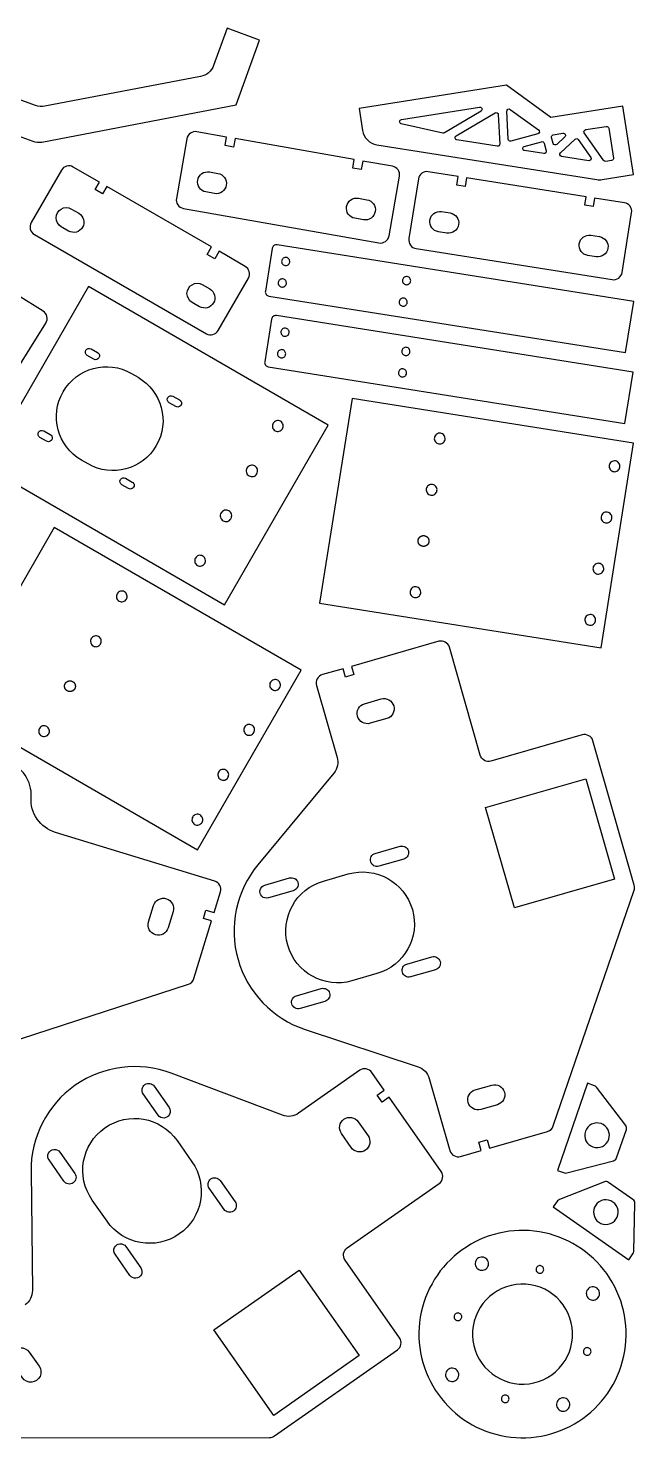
# Model space of a CAD drawing. Extents: x 1 to 47, y 1 to 42.8.
# Drawn here: x 29.43 to 46.99, y 1 to 41.78 of the extents above; entities that cross this region are included whole.
import ezdxf

# ---------------------------------------------------------------- set-up
doc = ezdxf.new("R2010")
doc.units = 0
doc.layers.get('0').update_dxf_attribs({"linetype": 'CONTINUOUS'})

msp = doc.modelspace()

# ---------------------------------------------------------------- linework, layer by layer
for points in [[(29.563, 38.51, 0.135229), (29.828, 38.489), (35.447, 39.561), (36.131, 41.44), (35.191, 41.782), (34.799, 40.704, -0.264187), (34.423, 40.383), (29.911, 39.522, -0.135229), (29.647, 39.544), (26.335, 40.749, 0.414214), (25.694, 40.45), (25.523, 39.98)], [(39.11, 38.825, 0.325034), (39.526, 38.409), (45.89, 37.404, 0.078598), (46.046, 37.404), (46.955, 37.548), (46.643, 39.524), (44.565, 39.195), (43.278, 40.13), (39.01, 39.454)], [(40.235, 39.142), (42.499, 39.5, -0.825776), (42.54, 39.385), (41.48, 38.753, -0.192603), (41.434, 38.745), (40.231, 39.019, -0.825776)], [(41.821, 38.665), (42.947, 39.336, -0.566507), (43.041, 39.285), (43.081, 38.43, -0.475117), (43.009, 38.365), (41.844, 38.549, -0.701639)], [(43.386, 39.433), (44.204, 38.839, -0.629433), (44.183, 38.728), (43.404, 38.516, -0.480048), (43.325, 38.573), (43.287, 39.379, -0.62898)], [(40.179, 37.497, 0.414214), (39.977, 37.787), (39.115, 37.939), (39.072, 37.692), (38.825, 37.736), (38.869, 37.982), (35.422, 38.59), (35.379, 38.344), (35.132, 38.387), (35.176, 38.633), (34.314, 38.785, 0.414214), (34.024, 38.582), (33.721, 36.859, 0.414214), (33.923, 36.569), (39.586, 35.571, 0.414214), (39.876, 35.774)], [(46.086, 37.957, 0.027645), (46.079, 37.969), (45.528, 38.75, -0.555307), (45.57, 38.847), (46.165, 38.942, -0.414214), (46.237, 38.89), (46.374, 38.025, -0.412327), (46.322, 37.954), (46.151, 37.925, -0.317837)], [(43.793, 38.363), (44.291, 38.498, -0.414214), (44.367, 38.454), (44.429, 38.23, -0.544232), (44.359, 38.152), (43.799, 38.241, -0.808155)], [(44.964, 38.636), (44.732, 38.418, -0.56492), (44.629, 38.447), (44.581, 38.621, -0.446533), (44.632, 38.699), (44.911, 38.743, -0.739278)], [(45.658, 37.947), (44.874, 38.071, -0.624399), (44.841, 38.178), (45.261, 38.571, -0.455339), (45.355, 38.562), (45.719, 38.045, -0.662834)], [(35.805, 34.55, 0.414214), (35.713, 34.891), (34.956, 35.329), (34.831, 35.112), (34.614, 35.237), (34.739, 35.454), (31.708, 37.204), (31.583, 36.987), (31.367, 37.112), (31.492, 37.329), (30.734, 37.766, 0.414214), (30.392, 37.675), (29.517, 36.159, 0.414214), (29.609, 35.818), (34.588, 32.943, 0.414214), (34.93, 33.034)], [(34.925, 37.581, -1), (34.823, 36.999), (34.576, 37.043, -1), (34.679, 37.624)], [(46.899, 36.444, 0.414214), (46.691, 36.73), (45.827, 36.867), (45.788, 36.62), (45.541, 36.659), (45.58, 36.906), (42.123, 37.453), (42.084, 37.206), (41.837, 37.245), (41.876, 37.492), (41.012, 37.629, 0.414214), (40.726, 37.421), (40.452, 35.693, 0.414214), (40.66, 35.407), (46.339, 34.507, 0.414214), (46.625, 34.715)], [(39.237, 36.821, -1), (39.134, 36.239), (38.888, 36.283, -1), (38.99, 36.864)], [(29.943, 33.251, 0.414214), (29.863, 33.595), (29.121, 34.059), (28.988, 33.847), (28.776, 33.98), (28.909, 34.192), (25.941, 36.046), (25.808, 35.834), (25.596, 35.967), (25.729, 36.179), (24.987, 36.642, 0.414214), (24.642, 36.563), (23.715, 35.079, 0.414214), (23.794, 34.734), (28.671, 31.687, 0.414214), (29.015, 31.767)], [(30.896, 36.426, -1), (30.601, 35.914), (30.385, 36.039, -1), (30.68, 36.551)], [(41.644, 36.436, -1), (41.552, 35.853), (41.305, 35.892, -1), (41.397, 36.475)], [(36.636, 35.513, 0.414214), (36.493, 35.409), (36.297, 34.174, 0.414214), (36.401, 34.031), (46.725, 32.396), (46.96, 33.878)], [(45.968, 35.751, -1), (45.876, 35.168), (45.629, 35.207, -1), (45.721, 35.79)], [(37.002, 35.014, 0.414214), (36.904, 35.149, 0.414214), (36.769, 35.051, 0.414214), (36.867, 34.916, 0.414214)], [(34.688, 34.237, -1), (34.392, 33.725), (34.176, 33.85, -1), (34.471, 34.362)], [(36.904, 34.392, 0.414214), (36.805, 34.527, 0.414214), (36.67, 34.429, 0.414214), (36.769, 34.294, 0.414214)], [(40.502, 34.46, 0.414214), (40.404, 34.595, 0.414214), (40.269, 34.497, 0.414214), (40.367, 34.362, 0.414214)], [(40.403, 33.838, 0.414214), (40.305, 33.973, 0.414214), (40.17, 33.875, 0.414214), (40.268, 33.74, 0.414214)], [(36.616, 33.465, 0.414214), (36.473, 33.362), (36.277, 32.127, 0.414214), (36.381, 31.984), (46.706, 30.349), (46.94, 31.83)], [(36.983, 32.967, 0.414214), (36.884, 33.102, 0.414214), (36.749, 33.004, 0.414214), (36.847, 32.869, 0.414214)], [(31.25, 32.505), (31.44, 32.395, -1), (31.33, 32.204), (31.139, 32.314, -1)], [(36.884, 32.345, 0.414214), (36.786, 32.48, 0.414214), (36.651, 32.382, 0.414214), (36.749, 32.247, 0.414214)], [(40.482, 32.413, 0.414214), (40.384, 32.548, 0.414214), (40.249, 32.45, 0.414214), (40.347, 32.314, 0.414214)], [(31.163, 29.175), (30.972, 29.285, -1), (32.42, 31.792), (32.61, 31.682, -1)], [(40.384, 31.79, 0.414214), (40.285, 31.926, 0.414214), (40.15, 31.827, 0.414214), (40.249, 31.692, 0.414214)], [(33.813, 31.025, -1), (33.703, 30.834), (33.512, 30.944, -1), (33.622, 31.135)], [(36.521, 30.351, 0.414214), (36.578, 30.137, 0.414214), (36.792, 30.194, 0.414214), (36.734, 30.408, 0.414214)], [(30.07, 30.022, -1), (29.96, 29.831), (29.769, 29.941, -1), (29.88, 30.132)], [(41.19, 29.933, 0.414214), (41.32, 29.754, 0.414214), (41.498, 29.884, 0.414214), (41.369, 30.063, 0.414214)], [(35.763, 29.056, 0.414214), (35.823, 28.83, 0.414214), (36.05, 28.89, 0.414214), (35.989, 29.117, 0.414214)], [(46.252, 29.131, 0.414214), (46.382, 28.952, 0.414214), (46.56, 29.082, 0.414214), (46.43, 29.261, 0.414214)], [(32.252, 28.762), (32.443, 28.652, -1), (32.333, 28.461), (32.142, 28.571, -1)], [(40.955, 28.451, 0.414214), (41.085, 28.272, 0.414214), (41.264, 28.402, 0.414214), (41.134, 28.581, 0.414214)], [(35.013, 27.757, 0.414214), (35.073, 27.531, 0.414214), (35.3, 27.591, 0.414214), (35.239, 27.818, 0.414214)], [(46.017, 27.649, 0.414214), (46.147, 27.471, 0.414214), (46.326, 27.6, 0.414214), (46.196, 27.779, 0.414214)], [(34.271, 26.453, 0.414214), (34.328, 26.24, 0.414214), (34.542, 26.297, 0.414214), (34.484, 26.511, 0.414214)], [(45.782, 26.168, 0.414214), (45.912, 25.989, 0.414214), (46.091, 26.119, 0.414214), (45.961, 26.298, 0.414214)], [(32.005, 25.42, 0.414214), (32.062, 25.207, 0.414214), (32.275, 25.264, 0.414214), (32.218, 25.477, 0.414214)], [(40.486, 25.488, 0.414214), (40.616, 25.309, 0.414214), (40.794, 25.439, 0.414214), (40.665, 25.618, 0.414214)], [(45.548, 24.686, 0.414214), (45.678, 24.508, 0.414214), (45.856, 24.637, 0.414214), (45.726, 24.816, 0.414214)], [(31.255, 24.121, 0.414214), (31.312, 23.908, 0.414214), (31.525, 23.965, 0.414214), (31.468, 24.178, 0.414214)], [(38.791, 23.319), (38.86, 23.079), (38.619, 23.01), (38.55, 23.25), (37.95, 23.078, 0.414214), (37.778, 22.769), (38.376, 20.686, -0.24781), (38.28, 20.229), (36.081, 17.577, 0.528048), (37.446, 12.814), (40.716, 11.731, -0.24781), (41.04, 11.394), (41.637, 9.311, 0.414214), (41.946, 9.14), (42.547, 9.312), (42.478, 9.553), (42.719, 9.621), (42.787, 9.381), (44.465, 9.862, 0.244911), (44.632, 10.021), (46.974, 16.839, 0.15371), (46.978, 16.99), (45.781, 21.163, 0.414214), (45.472, 21.334), (42.828, 20.576, -0.414214), (42.519, 20.747), (41.623, 23.872, 0.414214), (41.314, 24.043)], [(36.443, 22.858, 0.414214), (36.5, 22.644, 0.414214), (36.714, 22.702, 0.414214), (36.656, 22.915, 0.414214)], [(39.811, 21.808), (39.33, 21.67, -1), (39.167, 22.238), (39.648, 22.375, -1)], [(35.693, 21.559, 0.414214), (35.75, 21.345, 0.414214), (35.964, 21.402, 0.414214), (35.906, 21.616, 0.414214)], [(29.755, 21.523, 0.414214), (29.812, 21.31, 0.414214), (30.025, 21.367, 0.414214), (29.968, 21.58, 0.414214)], [(34.943, 20.26, 0.414214), (35, 20.046, 0.414214), (35.214, 20.103, 0.414214), (35.156, 20.317, 0.414214)], [(34.193, 18.961, 0.414214), (34.25, 18.747, 0.414214), (34.464, 18.804, 0.414214), (34.406, 19.018, 0.414214)], [(40.199, 18.113, -1), (40.305, 17.742), (39.585, 17.535, -1), (39.478, 17.906)], [(36.999, 17.196, -1), (37.105, 16.824), (36.384, 16.618, -1), (36.278, 16.989)], [(38.803, 14.22, -1), (37.976, 17.104), (38.697, 17.311, -1), (39.524, 14.427)], [(32.916, 15.922), (33.063, 16.4, -1), (33.627, 16.227), (33.481, 15.749, -1)], [(41.116, 14.913, -1), (41.223, 14.542), (40.502, 14.335, -1), (40.395, 14.706)], [(37.916, 13.996, -1), (38.022, 13.624), (37.301, 13.418, -1), (37.195, 13.789)], [(33.508, 10.553, -1), (33.192, 10.332), (32.762, 10.947, -1), (33.079, 11.168)], [(43.014, 10.636), (42.534, 10.498, -1), (42.371, 11.066), (42.852, 11.204, -1)], [(44.955, 8.664, 0.148069), (45.027, 8.662), (46.379, 9.016, 0.250765), (46.466, 9.096), (46.748, 9.915, 0.250765), (46.729, 10.032), (45.882, 11.143, 0.148069), (45.823, 11.186), (45.623, 11.255), (44.754, 8.734)], [(31.283, 7.878, -1), (33.74, 9.599), (34.17, 8.985, -1), (31.713, 7.264)], [(38.785, 9.396), (38.498, 9.806, -1), (38.982, 10.144), (39.269, 9.735, -1)], [(45.781, 9.412, 0.414214), (46.236, 9.634, 0.414214), (46.014, 10.088, 0.414214), (45.56, 9.866, 0.414214)], [(30.781, 8.644, -1), (30.465, 8.423), (30.035, 9.037, -1), (30.351, 9.259)], [(35.418, 7.826, -1), (35.102, 7.605), (34.671, 8.219, -1), (34.988, 8.44)], [(46.938, 6.321, 0.148069), (46.96, 6.39), (46.992, 7.787, 0.250765), (46.939, 7.893), (46.23, 8.389, 0.250765), (46.112, 8.403), (44.81, 7.896, 0.148069), (44.753, 7.851), (44.632, 7.677), (46.816, 6.148)], [(46.447, 7.322, 0.414214), (46.359, 7.819, 0.414214), (45.861, 7.732, 0.414214), (45.949, 7.234, 0.414214)], [(42.242, 6.596, 0.414214), (41.144, 2.498, 0.414214), (45.242, 1.4, 0.414214), (46.34, 5.498, 0.414214)], [(32.691, 5.917, -1), (32.375, 5.696), (31.944, 6.31, -1), (32.261, 6.531)], [(42.469, 6.204, 0.414214), (42.398, 5.94, 0.414214), (42.662, 5.869, 0.414214), (42.732, 6.133, 0.414214)], [(44.189, 5.965, 0.414214), (44.148, 5.814, 0.414214), (44.299, 5.774, 0.414214), (44.339, 5.924, 0.414214)], [(43.018, 5.252, 0.414214), (42.488, 3.274, 0.414214), (44.466, 2.744, 0.414214), (44.996, 4.722, 0.414214)], [(45.684, 5.342, 0.414214), (45.614, 5.078, 0.414214), (45.877, 5.008, 0.414214), (45.948, 5.271, 0.414214)], [(41.816, 4.595, 0.414214), (41.775, 4.444, 0.414214), (41.926, 4.404, 0.414214), (41.966, 4.554, 0.414214)], [(29.265, 2.73), (28.978, 3.139, -1), (29.462, 3.478), (29.748, 3.069, -1)], [(45.559, 3.592, 0.414214), (45.518, 3.442, 0.414214), (45.669, 3.401, 0.414214), (45.709, 3.552, 0.414214)], [(41.607, 2.988, 0.414214), (41.536, 2.724, 0.414214), (41.8, 2.654, 0.414214), (41.871, 2.917, 0.414214)], [(43.186, 2.222, 0.414214), (43.145, 2.071, 0.414214), (43.296, 2.031, 0.414214), (43.336, 2.181, 0.414214)], [(44.823, 2.126, 0.414214), (44.752, 1.863, 0.414214), (45.016, 1.792, 0.414214), (45.086, 2.056, 0.414214)]]:
    msp.add_lwpolyline(points, format="xyb", close=True)
for points in [[(35.114, 25.101), (38.114, 30.297), (31.172, 34.305), (28.172, 29.109)], [(37.868, 25.143), (46.017, 23.853), (46.955, 29.779), (38.807, 31.069)], [(27.187, 22.139), (34.332, 18.014), (37.332, 23.21), (30.187, 27.335)], [(40.899, 27.099), (40.9, 27.099), (40.901, 27.099), (40.902, 27.099), (40.903, 27.099), (40.904, 27.099), (40.905, 27.098), (40.906, 27.098), (40.907, 27.098), (40.908, 27.098), (40.909, 27.098), (40.91, 27.097), (40.911, 27.097), (40.912, 27.097), (40.913, 27.097), (40.914, 27.096), (40.915, 27.096), (40.916, 27.096), (40.917, 27.096), (40.918, 27.095), (40.919, 27.095), (40.919, 27.095), (40.92, 27.095), (40.921, 27.094), (40.922, 27.094), (40.923, 27.094), (40.924, 27.093), (40.926, 27.093), (40.927, 27.092), (40.929, 27.092), (40.931, 27.091), (40.932, 27.09), (40.934, 27.09), (40.936, 27.089), (40.937, 27.088), (40.939, 27.088), (40.94, 27.087), (40.942, 27.086), (40.944, 27.085), (40.945, 27.085), (40.947, 27.084), (40.948, 27.083), (40.95, 27.082), (40.951, 27.081), (40.953, 27.08), (40.955, 27.08), (40.956, 27.079), (40.958, 27.078), (40.959, 27.077), (40.961, 27.076), (40.962, 27.075), (40.963, 27.074), (40.965, 27.073), (40.966, 27.072), (40.968, 27.071), (40.969, 27.07), (40.971, 27.069), (40.972, 27.067), (40.973, 27.066), (40.975, 27.065), (40.976, 27.064), (40.977, 27.063), (40.979, 27.062), (40.98, 27.06), (40.981, 27.059), (40.983, 27.058), (40.984, 27.057), (40.985, 27.056), (40.987, 27.054), (40.988, 27.053), (40.989, 27.052), (40.99, 27.05), (40.991, 27.049), (40.993, 27.048), (40.994, 27.046), (40.995, 27.045), (40.996, 27.044), (40.997, 27.042), (40.998, 27.041), (40.999, 27.039), (41.001, 27.038), (41.002, 27.036), (41.002, 27.036), (41.003, 27.035), (41.003, 27.034), (41.004, 27.034), (41.004, 27.033), (41.005, 27.032), (41.005, 27.031), (41.006, 27.03), (41.006, 27.03), (41.007, 27.029), (41.007, 27.028), (41.008, 27.027), (41.008, 27.027), (41.009, 27.026), (41.009, 27.025), (41.01, 27.024), (41.01, 27.023), (41.011, 27.022), (41.011, 27.022), (41.011, 27.021), (41.012, 27.02), (41.012, 27.019), (41.013, 27.018), (41.013, 27.017), (41.014, 27.017), (41.014, 27.016), (41.015, 27.015), (41.015, 27.014), (41.015, 27.013), (41.016, 27.012), (41.016, 27.011), (41.017, 27.01), (41.017, 27.009), (41.018, 27.009), (41.018, 27.008), (41.018, 27.007), (41.019, 27.006), (41.019, 27.005), (41.02, 27.004), (41.02, 27.003), (41.02, 27.002), (41.021, 27.001), (41.021, 27), (41.021, 26.999), (41.022, 26.998), (41.022, 26.997), (41.022, 26.996), (41.023, 26.995), (41.023, 26.995), (41.023, 26.994), (41.024, 26.993), (41.024, 26.992), (41.024, 26.991), (41.025, 26.99), (41.025, 26.989), (41.025, 26.988), (41.025, 26.987), (41.026, 26.986), (41.026, 26.985), (41.026, 26.984), (41.026, 26.983), (41.027, 26.982), (41.027, 26.981), (41.027, 26.98), (41.027, 26.979), (41.028, 26.978), (41.028, 26.977), (41.028, 26.976), (41.028, 26.975), (41.028, 26.973), (41.029, 26.972), (41.029, 26.971), (41.029, 26.97), (41.029, 26.969), (41.029, 26.968), (41.029, 26.967), (41.03, 26.966), (41.03, 26.965), (41.03, 26.964), (41.03, 26.963), (41.03, 26.962), (41.03, 26.961), (41.03, 26.96), (41.03, 26.959), (41.031, 26.958), (41.031, 26.957), (41.031, 26.956), (41.031, 26.955), (41.031, 26.954), (41.031, 26.952), (41.031, 26.951), (41.031, 26.95), (41.031, 26.949), (41.031, 26.948), (41.031, 26.947), (41.031, 26.946), (41.031, 26.945), (41.031, 26.944), (41.031, 26.943), (41.031, 26.942), (41.031, 26.941), (41.031, 26.94), (41.031, 26.939), (41.031, 26.938), (41.031, 26.937), (41.031, 26.935), (41.031, 26.934), (41.031, 26.933), (41.031, 26.932), (41.03, 26.931), (41.03, 26.93), (41.03, 26.929), (41.03, 26.928), (41.03, 26.927), (41.03, 26.926), (41.03, 26.925), (41.03, 26.924), (41.029, 26.923), (41.029, 26.922), (41.029, 26.921), (41.029, 26.92), (41.029, 26.919), (41.029, 26.918), (41.028, 26.917), (41.028, 26.915), (41.028, 26.914), (41.028, 26.913), (41.028, 26.912), (41.027, 26.911), (41.027, 26.91), (41.027, 26.909), (41.027, 26.908), (41.026, 26.907), (41.026, 26.906), (41.026, 26.905), (41.026, 26.904), (41.025, 26.903), (41.025, 26.902), (41.025, 26.901), (41.024, 26.9), (41.024, 26.899), (41.024, 26.898), (41.023, 26.897), (41.023, 26.896), (41.023, 26.895), (41.022, 26.894), (41.022, 26.893), (41.022, 26.892), (41.021, 26.891), (41.021, 26.89), (41.021, 26.889), (41.02, 26.888), (41.02, 26.887), (41.019, 26.886), (41.019, 26.885), (41.019, 26.884), (41.018, 26.883), (41.018, 26.882), (41.017, 26.881), (41.017, 26.88), (41.016, 26.879), (41.016, 26.878), (41.016, 26.877), (41.015, 26.876), (41.015, 26.875), (41.014, 26.874), (41.014, 26.873), (41.013, 26.873), (41.013, 26.872), (41.012, 26.871), (41.012, 26.87), (41.011, 26.869), (41.011, 26.868), (41.01, 26.867), (41.01, 26.866), (41.009, 26.865), (41.009, 26.864), (41.008, 26.863), (41.007, 26.863), (41.007, 26.862), (41.006, 26.861), (41.006, 26.86), (41.005, 26.859), (41.005, 26.858), (41.004, 26.857), (41.003, 26.857), (41.003, 26.856), (41.002, 26.855), (41.002, 26.854), (41.001, 26.853), (41.001, 26.852), (41, 26.852), (40.999, 26.851), (40.999, 26.85), (40.998, 26.849), (40.997, 26.848), (40.997, 26.848), (40.996, 26.847), (40.996, 26.846), (40.995, 26.845), (40.994, 26.844), (40.994, 26.844), (40.993, 26.843), (40.992, 26.842), (40.992, 26.841), (40.991, 26.841), (40.99, 26.84), (40.99, 26.839), (40.989, 26.838), (40.988, 26.838), (40.988, 26.837), (40.987, 26.836), (40.986, 26.836), (40.986, 26.835), (40.985, 26.834), (40.984, 26.834), (40.983, 26.833), (40.983, 26.832), (40.982, 26.832), (40.981, 26.831), (40.981, 26.83), (40.98, 26.83), (40.979, 26.829), (40.979, 26.828), (40.978, 26.828), (40.977, 26.827), (40.976, 26.826), (40.976, 26.826), (40.975, 26.825), (40.974, 26.825), (40.974, 26.824), (40.973, 26.824), (40.972, 26.823), (40.971, 26.822), (40.971, 26.822), (40.97, 26.821), (40.969, 26.821), (40.969, 26.82), (40.968, 26.82), (40.967, 26.819), (40.966, 26.818), (40.964, 26.817), (40.963, 26.816), (40.961, 26.815), (40.96, 26.814), (40.958, 26.813), (40.957, 26.812), (40.955, 26.811), (40.954, 26.81), (40.952, 26.809), (40.951, 26.808), (40.949, 26.808), (40.947, 26.807), (40.946, 26.806), (40.944, 26.805), (40.943, 26.804), (40.941, 26.804), (40.939, 26.803), (40.938, 26.802), (40.936, 26.801), (40.934, 26.801), (40.933, 26.8), (40.931, 26.799), (40.929, 26.799), (40.928, 26.798), (40.926, 26.798), (40.924, 26.797), (40.923, 26.796), (40.921, 26.796), (40.919, 26.795), (40.918, 26.795), (40.916, 26.794), (40.914, 26.794), (40.913, 26.793), (40.911, 26.793), (40.909, 26.793), (40.907, 26.792), (40.906, 26.792), (40.904, 26.792), (40.902, 26.791), (40.9, 26.791), (40.899, 26.791), (40.897, 26.79), (40.895, 26.79), (40.893, 26.79), (40.892, 26.79), (40.89, 26.79), (40.888, 26.789), (40.886, 26.789), (40.885, 26.789), (40.883, 26.789), (40.881, 26.789), (40.879, 26.789), (40.877, 26.789), (40.876, 26.789), (40.875, 26.789), (40.874, 26.789), (40.873, 26.789), (40.872, 26.789), (40.871, 26.789), (40.87, 26.789), (40.869, 26.789), (40.868, 26.789), (40.867, 26.789), (40.866, 26.789), (40.865, 26.789), (40.864, 26.789), (40.863, 26.789), (40.862, 26.789), (40.861, 26.789), (40.86, 26.79), (40.859, 26.79), (40.858, 26.79), (40.857, 26.79), (40.856, 26.79), (40.855, 26.79), (40.854, 26.79), (40.853, 26.79), (40.852, 26.79), (40.851, 26.791), (40.85, 26.791), (40.849, 26.791), (40.848, 26.791), (40.847, 26.791), (40.846, 26.792), (40.845, 26.792), (40.844, 26.792), (40.843, 26.792), (40.842, 26.792), (40.841, 26.792), (40.84, 26.793), (40.839, 26.793), (40.838, 26.793), (40.837, 26.793), (40.837, 26.794), (40.836, 26.794), (40.835, 26.794), (40.834, 26.794), (40.833, 26.795), (40.832, 26.795), (40.831, 26.795), (40.83, 26.795), (40.829, 26.796), (40.828, 26.796), (40.828, 26.796), (40.827, 26.796), (40.826, 26.797), (40.824, 26.797), (40.822, 26.798), (40.821, 26.799), (40.819, 26.799), (40.817, 26.8), (40.816, 26.801), (40.814, 26.801), (40.812, 26.802), (40.811, 26.803), (40.809, 26.803), (40.808, 26.804), (40.806, 26.805), (40.804, 26.806), (40.803, 26.806), (40.801, 26.807), (40.8, 26.808), (40.798, 26.809), (40.797, 26.81), (40.795, 26.811), (40.794, 26.812), (40.792, 26.813), (40.791, 26.814), (40.789, 26.814), (40.788, 26.815), (40.786, 26.816), (40.785, 26.817), (40.783, 26.819), (40.782, 26.82), (40.78, 26.821), (40.779, 26.822), (40.778, 26.823), (40.776, 26.824), (40.775, 26.825), (40.773, 26.826), (40.772, 26.827), (40.771, 26.829), (40.769, 26.83), (40.768, 26.831), (40.767, 26.832), (40.766, 26.833), (40.764, 26.835), (40.763, 26.836), (40.762, 26.837), (40.761, 26.839), (40.759, 26.84), (40.758, 26.841), (40.757, 26.843), (40.756, 26.844), (40.755, 26.845), (40.753, 26.847), (40.752, 26.848), (40.751, 26.849), (40.75, 26.851), (40.749, 26.852), (40.748, 26.854), (40.748, 26.855), (40.747, 26.855), (40.746, 26.856), (40.746, 26.857), (40.745, 26.857), (40.745, 26.858), (40.744, 26.859), (40.744, 26.86), (40.743, 26.861), (40.743, 26.861), (40.742, 26.862), (40.742, 26.863), (40.741, 26.864), (40.741, 26.865), (40.74, 26.865), (40.74, 26.866), (40.74, 26.867), (40.739, 26.868), (40.739, 26.869), (40.738, 26.869), (40.738, 26.87), (40.737, 26.871), (40.737, 26.872), (40.736, 26.873), (40.736, 26.874), (40.735, 26.875), (40.735, 26.875), (40.735, 26.876), (40.734, 26.877), (40.734, 26.878), (40.733, 26.879), (40.733, 26.88), (40.732, 26.881), (40.732, 26.882), (40.732, 26.883), (40.731, 26.884), (40.731, 26.884), (40.73, 26.885), (40.73, 26.886), (40.73, 26.887), (40.729, 26.888), (40.729, 26.889), (40.729, 26.89), (40.728, 26.891), (40.728, 26.892), (40.728, 26.893), (40.727, 26.894), (40.727, 26.895), (40.727, 26.896), (40.726, 26.897), (40.726, 26.898), (40.726, 26.899), (40.725, 26.9), (40.725, 26.901), (40.725, 26.902), (40.724, 26.903), (40.724, 26.904), (40.724, 26.905), (40.724, 26.906), (40.723, 26.907), (40.723, 26.908), (40.723, 26.909), (40.723, 26.91), (40.722, 26.911), (40.722, 26.912), (40.722, 26.913), (40.722, 26.914), (40.722, 26.915), (40.721, 26.916), (40.721, 26.917), (40.721, 26.918), (40.721, 26.919), (40.721, 26.92), (40.72, 26.921), (40.72, 26.922), (40.72, 26.923), (40.72, 26.924), (40.72, 26.925), (40.72, 26.926), (40.72, 26.927), (40.719, 26.928), (40.719, 26.929), (40.719, 26.93), (40.719, 26.931), (40.719, 26.932), (40.719, 26.934), (40.719, 26.935), (40.719, 26.936), (40.719, 26.937), (40.719, 26.938), (40.719, 26.939), (40.719, 26.94), (40.719, 26.941), (40.719, 26.942), (40.719, 26.943), (40.719, 26.944), (40.719, 26.945), (40.719, 26.946), (40.719, 26.947), (40.719, 26.948), (40.719, 26.949), (40.719, 26.951), (40.719, 26.952), (40.719, 26.953), (40.719, 26.954), (40.719, 26.955), (40.719, 26.956), (40.719, 26.957), (40.719, 26.958), (40.719, 26.959), (40.719, 26.96), (40.719, 26.961), (40.719, 26.962), (40.72, 26.963), (40.72, 26.964), (40.72, 26.965), (40.72, 26.966), (40.72, 26.967), (40.72, 26.969), (40.72, 26.97), (40.721, 26.971), (40.721, 26.972), (40.721, 26.973), (40.721, 26.974), (40.721, 26.975), (40.722, 26.976), (40.722, 26.977), (40.722, 26.978), (40.722, 26.979), (40.722, 26.98), (40.723, 26.981), (40.723, 26.982), (40.723, 26.983), (40.723, 26.984), (40.724, 26.985), (40.724, 26.986), (40.724, 26.987), (40.725, 26.988), (40.725, 26.989), (40.725, 26.99), (40.726, 26.991), (40.726, 26.992), (40.726, 26.993), (40.726, 26.994), (40.727, 26.995), (40.727, 26.996), (40.728, 26.997), (40.728, 26.998), (40.728, 26.999), (40.729, 27), (40.729, 27.001), (40.729, 27.002), (40.73, 27.003), (40.73, 27.004), (40.731, 27.005), (40.731, 27.006), (40.731, 27.007), (40.732, 27.008), (40.732, 27.009), (40.733, 27.01), (40.733, 27.011), (40.734, 27.012), (40.734, 27.013), (40.735, 27.014), (40.735, 27.015), (40.735, 27.016), (40.736, 27.017), (40.736, 27.018), (40.737, 27.019), (40.737, 27.02), (40.738, 27.02), (40.738, 27.021), (40.739, 27.022), (40.739, 27.023), (40.74, 27.024), (40.741, 27.025), (40.741, 27.026), (40.742, 27.027), (40.742, 27.028), (40.743, 27.029), (40.743, 27.029), (40.744, 27.03), (40.744, 27.031), (40.745, 27.032), (40.746, 27.033), (40.746, 27.034), (40.747, 27.035), (40.747, 27.035), (40.748, 27.036), (40.748, 27.037), (40.749, 27.038), (40.75, 27.039), (40.75, 27.04), (40.751, 27.04), (40.752, 27.041), (40.752, 27.042), (40.753, 27.043), (40.753, 27.043), (40.754, 27.044), (40.755, 27.045), (40.755, 27.046), (40.756, 27.047), (40.757, 27.047), (40.757, 27.048), (40.758, 27.049), (40.759, 27.05), (40.759, 27.05), (40.76, 27.051), (40.761, 27.052), (40.761, 27.052), (40.762, 27.053), (40.763, 27.054), (40.763, 27.055), (40.764, 27.055), (40.765, 27.056), (40.765, 27.057), (40.766, 27.057), (40.767, 27.058), (40.767, 27.059), (40.768, 27.059), (40.769, 27.06), (40.77, 27.061), (40.77, 27.061), (40.771, 27.062), (40.772, 27.063), (40.772, 27.063), (40.773, 27.064), (40.774, 27.064), (40.775, 27.065), (40.775, 27.066), (40.776, 27.066), (40.777, 27.067), (40.777, 27.067), (40.778, 27.068), (40.779, 27.068), (40.78, 27.069), (40.78, 27.07), (40.781, 27.07), (40.782, 27.071), (40.782, 27.071), (40.784, 27.072), (40.785, 27.073), (40.787, 27.074), (40.788, 27.075), (40.79, 27.076), (40.791, 27.077), (40.793, 27.078), (40.794, 27.079), (40.796, 27.08), (40.797, 27.081), (40.799, 27.082), (40.801, 27.083), (40.802, 27.083), (40.804, 27.084), (40.805, 27.085), (40.807, 27.086), (40.809, 27.087), (40.81, 27.087), (40.812, 27.088), (40.814, 27.089), (40.815, 27.09), (40.817, 27.09), (40.818, 27.091), (40.82, 27.091), (40.822, 27.092), (40.823, 27.093), (40.825, 27.093), (40.827, 27.094), (40.829, 27.094), (40.83, 27.095), (40.832, 27.095), (40.834, 27.096), (40.835, 27.096), (40.837, 27.097), (40.839, 27.097), (40.841, 27.098), (40.842, 27.098), (40.844, 27.098), (40.846, 27.099), (40.847, 27.099), (40.849, 27.099), (40.851, 27.1), (40.853, 27.1), (40.854, 27.1), (40.856, 27.1), (40.858, 27.1), (40.86, 27.101), (40.861, 27.101), (40.863, 27.101), (40.865, 27.101), (40.867, 27.101), (40.869, 27.101), (40.87, 27.101), (40.872, 27.101), (40.874, 27.101), (40.875, 27.101), (40.876, 27.101), (40.877, 27.101), (40.878, 27.101), (40.879, 27.101), (40.88, 27.101), (40.88, 27.101), (40.881, 27.101), (40.882, 27.101), (40.883, 27.101), (40.884, 27.101), (40.885, 27.101), (40.886, 27.101), (40.887, 27.101), (40.888, 27.101), (40.889, 27.101), (40.89, 27.101), (40.891, 27.101), (40.892, 27.1), (40.893, 27.1), (40.894, 27.1), (40.895, 27.1), (40.896, 27.1), (40.897, 27.1), (40.898, 27.1)], [(30.718, 22.879), (30.719, 22.879), (30.72, 22.878), (30.721, 22.878), (30.722, 22.877), (30.723, 22.877), (30.723, 22.876), (30.724, 22.876), (30.725, 22.875), (30.726, 22.875), (30.727, 22.874), (30.728, 22.873), (30.728, 22.873), (30.729, 22.872), (30.73, 22.872), (30.731, 22.871), (30.731, 22.871), (30.732, 22.87), (30.733, 22.87), (30.734, 22.869), (30.735, 22.868), (30.735, 22.868), (30.736, 22.867), (30.737, 22.867), (30.737, 22.866), (30.738, 22.866), (30.739, 22.865), (30.74, 22.864), (30.742, 22.863), (30.743, 22.861), (30.744, 22.86), (30.746, 22.859), (30.747, 22.858), (30.748, 22.857), (30.75, 22.855), (30.751, 22.854), (30.752, 22.853), (30.753, 22.852), (30.754, 22.85), (30.756, 22.849), (30.757, 22.848), (30.758, 22.846), (30.759, 22.845), (30.76, 22.844), (30.761, 22.842), (30.763, 22.841), (30.764, 22.84), (30.765, 22.838), (30.766, 22.837), (30.767, 22.835), (30.768, 22.834), (30.769, 22.832), (30.77, 22.831), (30.771, 22.829), (30.772, 22.828), (30.773, 22.826), (30.774, 22.825), (30.775, 22.823), (30.775, 22.822), (30.776, 22.82), (30.777, 22.819), (30.778, 22.817), (30.779, 22.816), (30.78, 22.814), (30.78, 22.812), (30.781, 22.811), (30.782, 22.809), (30.783, 22.808), (30.783, 22.806), (30.784, 22.804), (30.785, 22.803), (30.785, 22.801), (30.786, 22.799), (30.787, 22.798), (30.787, 22.796), (30.788, 22.794), (30.788, 22.793), (30.789, 22.791), (30.79, 22.789), (30.79, 22.787), (30.791, 22.786), (30.791, 22.784), (30.791, 22.783), (30.791, 22.782), (30.792, 22.781), (30.792, 22.78), (30.792, 22.78), (30.792, 22.779), (30.792, 22.778), (30.793, 22.777), (30.793, 22.776), (30.793, 22.775), (30.793, 22.774), (30.793, 22.773), (30.794, 22.772), (30.794, 22.771), (30.794, 22.77), (30.794, 22.769), (30.794, 22.769), (30.794, 22.768), (30.795, 22.767), (30.795, 22.766), (30.795, 22.765), (30.795, 22.764), (30.795, 22.763), (30.795, 22.762), (30.795, 22.761), (30.795, 22.76), (30.795, 22.759), (30.796, 22.758), (30.796, 22.757), (30.796, 22.756), (30.796, 22.755), (30.796, 22.754), (30.796, 22.753), (30.796, 22.752), (30.796, 22.751), (30.796, 22.75), (30.796, 22.749), (30.796, 22.748), (30.796, 22.747), (30.796, 22.746), (30.796, 22.745), (30.796, 22.744), (30.796, 22.743), (30.796, 22.742), (30.796, 22.741), (30.796, 22.74), (30.796, 22.739), (30.796, 22.738), (30.796, 22.737), (30.796, 22.736), (30.796, 22.735), (30.796, 22.734), (30.796, 22.733), (30.796, 22.732), (30.796, 22.731), (30.796, 22.73), (30.795, 22.729), (30.795, 22.728), (30.795, 22.727), (30.795, 22.726), (30.795, 22.725), (30.795, 22.724), (30.795, 22.723), (30.795, 22.722), (30.794, 22.721), (30.794, 22.72), (30.794, 22.719), (30.794, 22.718), (30.794, 22.716), (30.794, 22.715), (30.793, 22.714), (30.793, 22.713), (30.793, 22.712), (30.793, 22.711), (30.792, 22.71), (30.792, 22.709), (30.792, 22.708), (30.792, 22.707), (30.792, 22.706), (30.791, 22.705), (30.791, 22.704), (30.791, 22.703), (30.79, 22.702), (30.79, 22.701), (30.79, 22.7), (30.79, 22.699), (30.789, 22.698), (30.789, 22.697), (30.789, 22.696), (30.788, 22.695), (30.788, 22.694), (30.788, 22.693), (30.787, 22.692), (30.787, 22.691), (30.787, 22.69), (30.786, 22.689), (30.786, 22.688), (30.785, 22.687), (30.785, 22.686), (30.785, 22.685), (30.784, 22.684), (30.784, 22.683), (30.783, 22.682), (30.783, 22.681), (30.782, 22.68), (30.782, 22.679), (30.782, 22.678), (30.781, 22.677), (30.781, 22.676), (30.78, 22.675), (30.78, 22.674), (30.779, 22.673), (30.779, 22.672), (30.778, 22.672), (30.778, 22.671), (30.777, 22.67), (30.777, 22.669), (30.776, 22.668), (30.776, 22.667), (30.775, 22.666), (30.775, 22.665), (30.774, 22.664), (30.774, 22.663), (30.773, 22.662), (30.773, 22.661), (30.772, 22.661), (30.771, 22.66), (30.771, 22.659), (30.77, 22.658), (30.77, 22.657), (30.769, 22.656), (30.768, 22.655), (30.768, 22.654), (30.767, 22.653), (30.767, 22.653), (30.766, 22.652), (30.765, 22.651), (30.765, 22.65), (30.764, 22.649), (30.763, 22.648), (30.763, 22.647), (30.762, 22.647), (30.761, 22.646), (30.761, 22.645), (30.76, 22.644), (30.759, 22.643), (30.759, 22.643), (30.758, 22.642), (30.757, 22.641), (30.757, 22.64), (30.756, 22.639), (30.755, 22.639), (30.754, 22.638), (30.754, 22.637), (30.753, 22.636), (30.752, 22.635), (30.752, 22.635), (30.751, 22.634), (30.75, 22.633), (30.749, 22.632), (30.749, 22.632), (30.748, 22.631), (30.747, 22.63), (30.746, 22.63), (30.745, 22.629), (30.745, 22.628), (30.744, 22.627), (30.743, 22.627), (30.742, 22.626), (30.742, 22.625), (30.741, 22.625), (30.74, 22.624), (30.739, 22.623), (30.738, 22.623), (30.737, 22.622), (30.737, 22.621), (30.736, 22.621), (30.735, 22.62), (30.734, 22.619), (30.733, 22.619), (30.733, 22.618), (30.732, 22.618), (30.731, 22.617), (30.73, 22.616), (30.729, 22.616), (30.728, 22.615), (30.727, 22.615), (30.727, 22.614), (30.726, 22.614), (30.725, 22.613), (30.724, 22.612), (30.723, 22.612), (30.722, 22.611), (30.721, 22.611), (30.721, 22.61), (30.72, 22.61), (30.719, 22.609), (30.718, 22.609), (30.717, 22.608), (30.716, 22.608), (30.715, 22.607), (30.714, 22.607), (30.714, 22.606), (30.713, 22.606), (30.712, 22.605), (30.711, 22.605), (30.71, 22.604), (30.709, 22.604), (30.708, 22.604), (30.707, 22.603), (30.707, 22.603), (30.706, 22.602), (30.705, 22.602), (30.704, 22.602), (30.703, 22.601), (30.702, 22.601), (30.701, 22.6), (30.7, 22.6), (30.699, 22.6), (30.699, 22.599), (30.698, 22.599), (30.697, 22.599), (30.696, 22.598), (30.695, 22.598), (30.694, 22.598), (30.693, 22.597), (30.692, 22.597), (30.691, 22.597), (30.691, 22.596), (30.69, 22.596), (30.689, 22.596), (30.688, 22.595), (30.687, 22.595), (30.686, 22.595), (30.685, 22.595), (30.684, 22.594), (30.684, 22.594), (30.683, 22.594), (30.682, 22.594), (30.681, 22.593), (30.679, 22.593), (30.677, 22.592), (30.676, 22.592), (30.674, 22.592), (30.672, 22.591), (30.671, 22.591), (30.669, 22.591), (30.667, 22.59), (30.665, 22.59), (30.663, 22.59), (30.662, 22.589), (30.66, 22.589), (30.658, 22.589), (30.656, 22.589), (30.655, 22.589), (30.653, 22.588), (30.651, 22.588), (30.649, 22.588), (30.647, 22.588), (30.646, 22.588), (30.644, 22.588), (30.642, 22.588), (30.64, 22.588), (30.639, 22.588), (30.637, 22.588), (30.635, 22.588), (30.633, 22.588), (30.631, 22.588), (30.63, 22.588), (30.628, 22.588), (30.626, 22.588), (30.624, 22.589), (30.623, 22.589), (30.621, 22.589), (30.619, 22.589), (30.617, 22.589), (30.616, 22.59), (30.614, 22.59), (30.612, 22.59), (30.61, 22.591), (30.609, 22.591), (30.607, 22.591), (30.605, 22.592), (30.603, 22.592), (30.602, 22.593), (30.6, 22.593), (30.598, 22.593), (30.597, 22.594), (30.595, 22.594), (30.593, 22.595), (30.592, 22.596), (30.59, 22.596), (30.588, 22.597), (30.586, 22.597), (30.585, 22.598), (30.584, 22.598), (30.583, 22.599), (30.582, 22.599), (30.581, 22.599), (30.58, 22.6), (30.58, 22.6), (30.579, 22.6), (30.578, 22.601), (30.577, 22.601), (30.576, 22.601), (30.575, 22.602), (30.574, 22.602), (30.573, 22.603), (30.573, 22.603), (30.572, 22.603), (30.571, 22.604), (30.57, 22.604), (30.569, 22.605), (30.568, 22.605), (30.567, 22.606), (30.566, 22.606), (30.565, 22.607), (30.565, 22.607), (30.564, 22.608), (30.563, 22.608), (30.562, 22.609), (30.561, 22.609), (30.56, 22.61), (30.559, 22.61), (30.558, 22.611), (30.557, 22.611), (30.556, 22.612), (30.556, 22.612), (30.555, 22.613), (30.554, 22.614), (30.553, 22.614), (30.552, 22.615), (30.552, 22.615), (30.551, 22.616), (30.55, 22.616), (30.549, 22.617), (30.548, 22.617), (30.548, 22.618), (30.547, 22.619), (30.546, 22.619), (30.545, 22.62), (30.545, 22.62), (30.544, 22.621), (30.543, 22.621), (30.542, 22.622), (30.542, 22.623), (30.541, 22.623), (30.54, 22.624), (30.538, 22.625), (30.537, 22.627), (30.535, 22.628), (30.534, 22.629), (30.533, 22.63), (30.532, 22.631), (30.53, 22.633), (30.529, 22.634), (30.528, 22.635), (30.527, 22.637), (30.525, 22.638), (30.524, 22.639), (30.523, 22.64), (30.522, 22.642), (30.521, 22.643), (30.52, 22.644), (30.518, 22.646), (30.517, 22.647), (30.516, 22.649), (30.515, 22.65), (30.514, 22.651), (30.513, 22.653), (30.512, 22.654), (30.511, 22.656), (30.51, 22.657), (30.509, 22.659), (30.508, 22.66), (30.507, 22.662), (30.506, 22.663), (30.505, 22.665), (30.504, 22.666), (30.504, 22.668), (30.503, 22.669), (30.502, 22.671), (30.501, 22.673), (30.5, 22.674), (30.499, 22.676), (30.499, 22.677), (30.498, 22.679), (30.497, 22.681), (30.496, 22.682), (30.496, 22.684), (30.495, 22.686), (30.494, 22.687), (30.494, 22.689), (30.493, 22.691), (30.493, 22.692), (30.492, 22.694), (30.491, 22.696), (30.491, 22.697), (30.49, 22.699), (30.49, 22.701), (30.489, 22.702), (30.489, 22.704), (30.489, 22.705), (30.488, 22.706), (30.488, 22.707), (30.488, 22.708), (30.488, 22.709), (30.488, 22.709), (30.487, 22.71), (30.487, 22.711), (30.487, 22.712), (30.487, 22.713), (30.487, 22.714), (30.486, 22.715), (30.486, 22.716), (30.486, 22.717), (30.486, 22.718), (30.486, 22.719), (30.486, 22.72), (30.485, 22.721), (30.485, 22.721), (30.485, 22.722), (30.485, 22.723), (30.485, 22.724), (30.485, 22.725), (30.485, 22.726), (30.485, 22.727), (30.485, 22.728), (30.484, 22.729), (30.484, 22.73), (30.484, 22.731), (30.484, 22.732), (30.484, 22.733), (30.484, 22.734), (30.484, 22.735), (30.484, 22.736), (30.484, 22.737), (30.484, 22.738), (30.484, 22.739), (30.484, 22.74), (30.484, 22.741), (30.484, 22.742), (30.484, 22.743), (30.484, 22.744), (30.484, 22.745), (30.484, 22.746), (30.484, 22.747), (30.484, 22.748), (30.484, 22.749), (30.484, 22.75), (30.484, 22.751), (30.484, 22.752), (30.484, 22.753), (30.484, 22.754), (30.484, 22.755), (30.484, 22.756), (30.484, 22.757), (30.484, 22.758), (30.484, 22.759), (30.485, 22.76), (30.485, 22.761), (30.485, 22.762), (30.485, 22.763), (30.485, 22.764), (30.485, 22.765), (30.485, 22.766), (30.485, 22.768), (30.486, 22.769), (30.486, 22.77), (30.486, 22.771), (30.486, 22.772), (30.486, 22.773), (30.487, 22.774), (30.487, 22.775), (30.487, 22.776), (30.487, 22.777), (30.487, 22.778), (30.488, 22.779), (30.488, 22.78), (30.488, 22.781), (30.488, 22.782), (30.489, 22.783), (30.489, 22.784), (30.489, 22.785), (30.489, 22.786), (30.49, 22.787), (30.49, 22.788), (30.49, 22.789), (30.491, 22.79), (30.491, 22.791), (30.491, 22.792), (30.492, 22.793), (30.492, 22.794), (30.492, 22.795), (30.493, 22.796), (30.493, 22.797), (30.493, 22.798), (30.494, 22.799), (30.494, 22.8), (30.494, 22.801), (30.495, 22.802), (30.495, 22.803), (30.496, 22.804), (30.496, 22.805), (30.497, 22.806), (30.497, 22.807), (30.497, 22.808), (30.498, 22.809), (30.498, 22.81), (30.499, 22.811), (30.499, 22.812), (30.5, 22.813), (30.5, 22.814), (30.501, 22.815), (30.501, 22.816), (30.502, 22.817), (30.502, 22.818), (30.503, 22.818), (30.503, 22.819), (30.504, 22.82), (30.504, 22.821), (30.505, 22.822), (30.505, 22.823), (30.506, 22.824), (30.506, 22.825), (30.507, 22.826), (30.507, 22.827), (30.508, 22.828), (30.508, 22.829), (30.509, 22.829), (30.51, 22.83), (30.51, 22.831), (30.511, 22.832), (30.511, 22.833), (30.512, 22.834), (30.513, 22.835), (30.513, 22.836), (30.514, 22.836), (30.515, 22.837), (30.515, 22.838), (30.516, 22.839), (30.516, 22.84), (30.517, 22.841), (30.518, 22.841), (30.518, 22.842), (30.519, 22.843), (30.52, 22.844), (30.52, 22.845), (30.521, 22.846), (30.522, 22.846), (30.523, 22.847), (30.523, 22.848), (30.524, 22.849), (30.525, 22.85), (30.525, 22.85), (30.526, 22.851), (30.527, 22.852), (30.528, 22.853), (30.528, 22.853), (30.529, 22.854), (30.53, 22.855), (30.531, 22.856), (30.531, 22.856), (30.532, 22.857), (30.533, 22.858), (30.534, 22.859), (30.534, 22.859), (30.535, 22.86), (30.536, 22.861), (30.537, 22.861), (30.538, 22.862), (30.538, 22.863), (30.539, 22.863), (30.54, 22.864), (30.541, 22.865), (30.542, 22.865), (30.542, 22.866), (30.543, 22.867), (30.544, 22.867), (30.545, 22.868), (30.546, 22.869), (30.547, 22.869), (30.547, 22.87), (30.548, 22.871), (30.549, 22.871), (30.55, 22.872), (30.551, 22.872), (30.552, 22.873), (30.552, 22.873), (30.553, 22.874), (30.554, 22.875), (30.555, 22.875), (30.556, 22.876), (30.557, 22.876), (30.558, 22.877), (30.558, 22.877), (30.559, 22.878), (30.56, 22.878), (30.561, 22.879), (30.562, 22.879), (30.563, 22.88), (30.564, 22.88), (30.565, 22.881), (30.565, 22.881), (30.566, 22.882), (30.567, 22.882), (30.568, 22.883), (30.569, 22.883), (30.57, 22.884), (30.571, 22.884), (30.572, 22.885), (30.572, 22.885), (30.573, 22.885), (30.574, 22.886), (30.575, 22.886), (30.576, 22.887), (30.577, 22.887), (30.578, 22.887), (30.579, 22.888), (30.58, 22.888), (30.58, 22.889), (30.581, 22.889), (30.582, 22.889), (30.583, 22.89), (30.584, 22.89), (30.585, 22.89), (30.586, 22.891), (30.587, 22.891), (30.588, 22.891), (30.588, 22.892), (30.589, 22.892), (30.59, 22.892), (30.591, 22.892), (30.592, 22.893), (30.593, 22.893), (30.594, 22.893), (30.595, 22.894), (30.595, 22.894), (30.596, 22.894), (30.597, 22.894), (30.598, 22.895), (30.599, 22.895), (30.601, 22.895), (30.602, 22.896), (30.604, 22.896), (30.606, 22.897), (30.608, 22.897), (30.609, 22.897), (30.611, 22.898), (30.613, 22.898), (30.615, 22.898), (30.616, 22.899), (30.618, 22.899), (30.62, 22.899), (30.622, 22.899), (30.624, 22.899), (30.625, 22.9), (30.627, 22.9), (30.629, 22.9), (30.631, 22.9), (30.632, 22.9), (30.634, 22.9), (30.636, 22.9), (30.638, 22.9), (30.64, 22.9), (30.641, 22.9), (30.643, 22.9), (30.645, 22.9), (30.647, 22.9), (30.648, 22.9), (30.65, 22.9), (30.652, 22.9), (30.654, 22.9), (30.656, 22.9), (30.657, 22.899), (30.659, 22.899), (30.661, 22.899), (30.663, 22.899), (30.664, 22.898), (30.666, 22.898), (30.668, 22.898), (30.67, 22.897), (30.671, 22.897), (30.673, 22.897), (30.675, 22.896), (30.676, 22.896), (30.678, 22.896), (30.68, 22.895), (30.682, 22.895), (30.683, 22.894), (30.685, 22.894), (30.687, 22.893), (30.688, 22.893), (30.69, 22.892), (30.692, 22.891), (30.693, 22.891), (30.695, 22.89), (30.696, 22.89), (30.697, 22.89), (30.698, 22.889), (30.699, 22.889), (30.699, 22.889), (30.7, 22.888), (30.701, 22.888), (30.702, 22.887), (30.703, 22.887), (30.704, 22.887), (30.705, 22.886), (30.706, 22.886), (30.706, 22.885), (30.707, 22.885), (30.708, 22.885), (30.709, 22.884), (30.71, 22.884), (30.711, 22.883), (30.712, 22.883), (30.713, 22.882), (30.714, 22.882), (30.714, 22.881), (30.715, 22.881), (30.716, 22.88), (30.717, 22.88)], [(46.408, 17.161), (43.505, 16.328), (42.673, 19.231), (45.576, 20.064)], [(36.539, 1.645), (34.806, 4.119), (37.28, 5.851), (39.013, 3.377)]]:
    msp.add_lwpolyline(points, close=True)
for points in [[(27.21, 11.898), (34.068, 14.121, 0.244906), (34.23, 14.285), (34.74, 15.954), (34.501, 16.027), (34.574, 16.266), (34.813, 16.193), (34.996, 16.791, 0.414214), (34.83, 17.103), (30.221, 18.512, -0.348756), (29.516, 19.536, 0.348756), (28.81, 20.561)], [(29.21, 1), (36.419, 1.006, 0.15371), (36.562, 1.051), (40.118, 3.541, 0.414214), (40.18, 3.889), (38.603, 6.142, -0.414214), (38.664, 6.49), (41.326, 8.354, 0.414214), (41.388, 8.702), (39.882, 10.853), (39.677, 10.709), (39.534, 10.914), (39.739, 11.057), (39.38, 11.569, 0.414214), (39.032, 11.631), (37.257, 10.388, -0.24781), (36.793, 10.33), (33.57, 11.546, 0.528048), (29.512, 8.704), (29.552, 5.259, -0.24781), (29.339, 4.844)]]:
    msp.add_lwpolyline(points, format="xyb")

doc.saveas('drawing.dxf')
